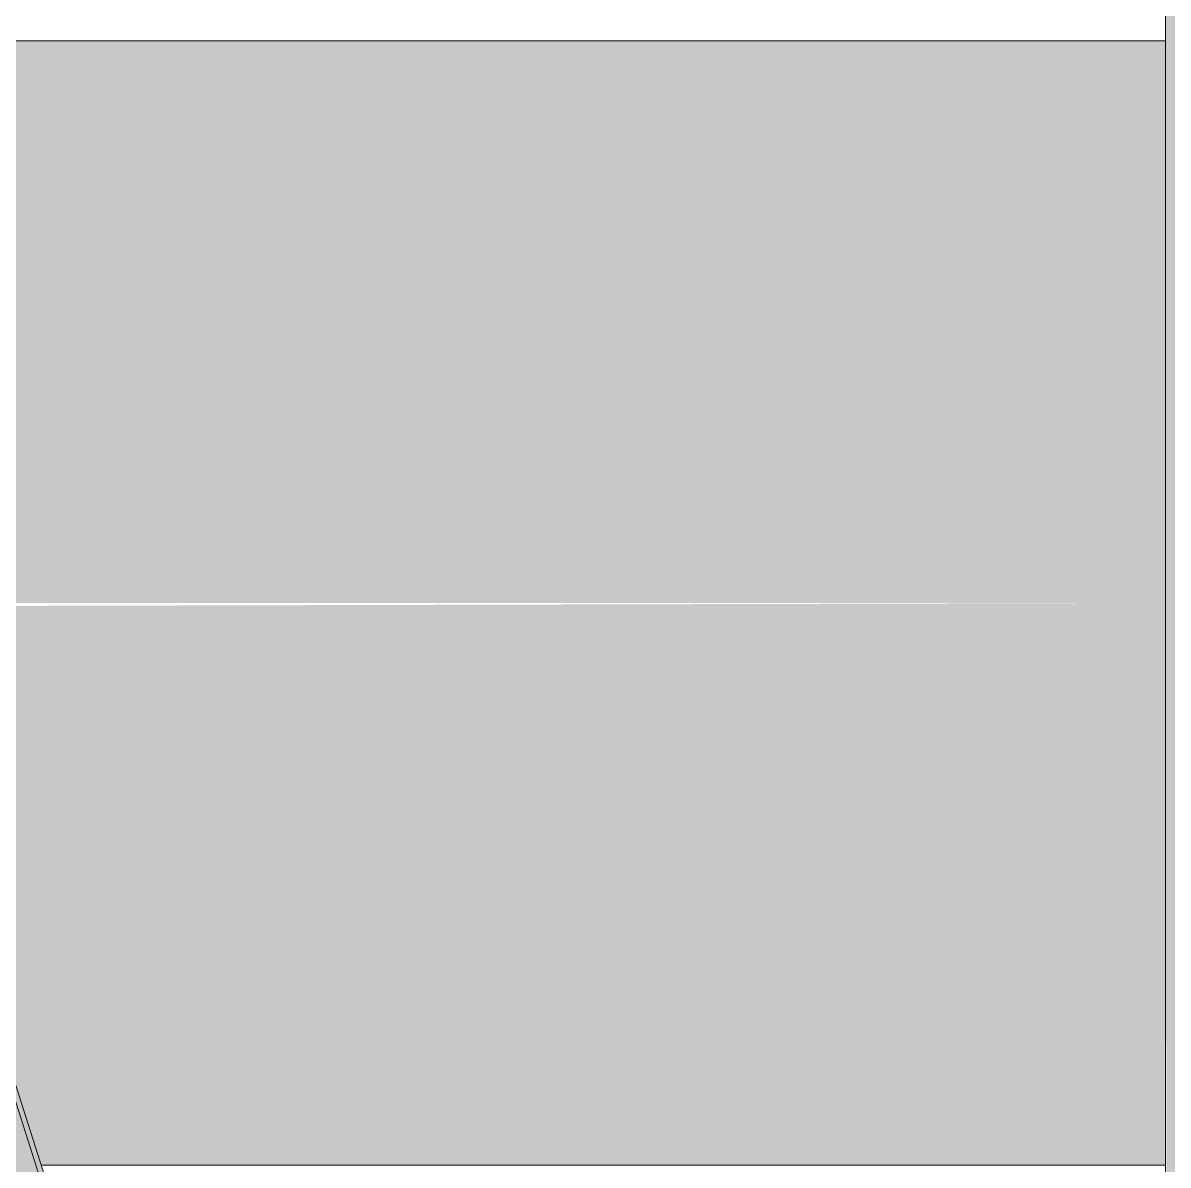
# Model space of a CAD drawing. Header units: inches. Extents: x -54880 to -186, y -132 to 853.
# Drawn here: x -13273.3 to -13244.79, y 250 to 278.44 of the extents above; entities that cross this region are included whole.
import ezdxf

# ---------------------------------------------------------------- set-up
doc = ezdxf.new("R2010")
doc.units = ezdxf.units.IN
doc.header["$MEASUREMENT"] = 0
doc.layers.add('M-HVAC-DUCT', color=70, linetype='Continuous', lineweight=9)
doc.layers.add('Q-SPCQ', color=91, linetype='Continuous', lineweight=9)

# ---------------------------------------------------------------- blocks, each defined once
blk = doc.blocks.new('Basketball_Backstop-Performance_Sports_Systems-3103-Ceiling_Hung - 27_-0_ to 27_-11 7_8_-652462-Section 6')
at = {"layer": 'Q-SPCQ'}
h = blk.add_hatch(color=256, dxfattribs=at)
h.paths.add_polyline_path([(-25627.273, 157.563), (-25625.39, 157.563), (-25625.39, 160.188), (-25628.11, 160.188)], flags=0)
h.paths.add_polyline_path([(-25626.288, 164.313), (-25663.62, 281.375), (-25665.189, 281.375), (-25666.612, 280.918), (-25629.425, 164.313)], flags=0)
blk.add_hatch(color=256, dxfattribs=at).paths.add_polyline_path([(-25626.288, 164.313), (-25626.154, 164.313), (-25663.487, 281.375), (-25663.62, 281.375), (-25626.66, 165.481)], flags=0)
h = blk.add_hatch(color=256, dxfattribs=at)
h.paths.add_polyline_path([(-25625.126, 157.563), (-25622.294, 157.563), (-25622.294, 160.188), (-25625.39, 160.188), (-25625.374, 157.563)], flags=0)
h.paths.add_polyline_path([(-25620.718, 157.563), (-25618.958, 157.563), (-25618.974, 160.188), (-25622.044, 160.188), (-25622.044, 157.563), (-25620.888, 157.563)], flags=0)
h.paths.add_polyline_path([(-25618.958, 164.313), (-25618.861, 164.313), (-25618.936, 224.792), (-25619.937, 224.75), (-25622.013, 224.75), (-25621.948, 213.056), (-25621.669, 213.056), (-25621.669, 211.919), (-25621.794, 211.919), (-25621.794, 211.694), (-25621.669, 211.641), (-25621.669, 210.671), (-25621.231, 210.671), (-25621.231, 210.425), (-25621.106, 210.36), (-25621.106, 209.942), (-25621.231, 209.942), (-25621.317, 209.695), (-25621.669, 209.641), (-25621.669, 208.574), (-25621.794, 208.574), (-25621.856, 208.559), (-25621.981, 208.559), (-25622.044, 164.313), (-25618.974, 164.313)], flags=0)
h.paths.add_polyline_path([(-25622.356, 208.884), (-25622.294, 209.122), (-25622.356, 209.061)], flags=0)
h.paths.add_polyline_path([(-25623.323, 224.76), (-25623.656, 224.794), (-25623.479, 224.771)], flags=0)
h.paths.add_polyline_path([(-25625.208, 164.313), (-25622.294, 164.313), (-25622.356, 208.559), (-25622.481, 208.574), (-25622.544, 208.574), (-25622.669, 208.574), (-25622.669, 209.746), (-25623.106, 209.746), (-25623.106, 209.942), (-25623.231, 210.011), (-25623.231, 210.425), (-25623.106, 210.425), (-25623.031, 210.621), (-25622.669, 210.621), (-25622.669, 211.694), (-25622.544, 211.694), (-25622.544, 211.919), (-25622.669, 211.919), (-25622.611, 213.056), (-25622.356, 213.056), (-25622.325, 224.751), (-25625.486, 224.751), (-25625.407, 164.313), (-25625.374, 164.313)], flags=0)
h.paths.add_polyline_path([(-25621.856, 210.425), (-25621.794, 210.425), (-25621.856, 210.668)], flags=0)
h.paths.add_polyline_path([(-25622.544, 210.425), (-25622.481, 210.474), (-25622.544, 210.426)], flags=0)
h.paths.add_polyline_path([(-25622.356, 210.933), (-25622.325, 210.944), (-25622.356, 210.944)], flags=0)
h.paths.add_polyline_path([(-25622.013, 211.459), (-25621.981, 211.509), (-25622.013, 211.482)], flags=0)
h.paths.add_polyline_path([(-25622.611, 213.766), (-25622.544, 213.914), (-25622.39, 213.831), (-25622.544, 213.786)], flags=0)
h.paths.add_polyline_path([(-25621.025, 225.241), (-25620.869, 225.204), (-25620.888, 225.232)], flags=0)
h.paths.add_polyline_path([(-25619.801, 225.187), (-25618.861, 225.248), (-25618.861, 281.375), (-25621.231, 281.295), (-25621.231, 281.179), (-25621.106, 281.114), (-25621.106, 280.696), (-25621.231, 280.696), (-25621.317, 280.45), (-25621.669, 280.45), (-25621.669, 279.238), (-25621.231, 279.238), (-25621.231, 278.991), (-25621.106, 278.927), (-25621.106, 278.509), (-25621.231, 278.509), (-25621.317, 278.262), (-25621.669, 278.208), (-25621.669, 277.141), (-25621.794, 277.141), (-25621.856, 277.126), (-25621.981, 277.126), (-25622.013, 225.249), (-25619.832, 225.195)], flags=0)
h.paths.add_polyline_path([(-25622.356, 277.451), (-25622.325, 277.628), (-25622.356, 277.628)], flags=0)
h.paths.add_polyline_path([(-25623.656, 225.189), (-25622.325, 225.25), (-25622.356, 277.126), (-25622.481, 277.141), (-25622.544, 277.141), (-25622.669, 277.141), (-25622.669, 278.312), (-25623.106, 278.312), (-25623.106, 278.509), (-25623.231, 278.573), (-25623.231, 278.991), (-25623.106, 278.991), (-25623.02, 279.187), (-25622.669, 279.187), (-25622.669, 280.432), (-25623.106, 280.432), (-25623.106, 280.696), (-25623.231, 280.761), (-25623.231, 281.179), (-25623.106, 281.19), (-25623.106, 281.375), (-25625.486, 281.375), (-25625.448, 225.231), (-25624.853, 225.234), (-25623.559, 225.204)], flags=0)
h.paths.add_polyline_path([(-25622.356, 279.5), (-25622.32, 279.579), (-25622.356, 279.511)], flags=0)
h.paths.add_polyline_path([(-25622.018, 280.022), (-25621.981, 280.076), (-25622.018, 280.049)], flags=0)
for p, q in [((-25626.288, 164.313), (-25663.62, 281.375)), ((-25626.154, 164.313), (-25663.487, 281.375)), ((-25625.486, 281.375), (-25625.486, 224.989))]:
    blk.add_line(p, q, dxfattribs=at)

msp = doc.modelspace()

# ---------------------------------------------------------------- hatches: boundary and pattern name
at = {"layer": 'M-HVAC-DUCT'}
h = msp.add_hatch(color=256, dxfattribs=at)
h.paths.add_polyline_path([(-12808.26482, 264), (-12615.01674, 264), (-12619.48151, 278), (-13198.03372, 278), (-13202.49848, 264), (-12877.38332, 264)], flags=0)
h.paths.add_polyline_path([(-13413.05169, 264), (-13280.58413, 264), (-13285.0489, 278), (-13423.72456, 278), (-13423.72456, 264)], flags=0)
h.paths.add_polyline_path([(-13277.31287, 264), (-13244.85381, 264), (-13244.85381, 278), (-13281.77763, 278), (-13278.00758, 266.1784)], flags=0)
h.paths.add_polyline_path([(-12021.72456, 264), (-12021.72456, 278), (-12532.49104, 277.92251), (-12536.93109, 264), (-12047.96132, 264)], flags=0)
h.paths.add_polyline_path([(-13238.22881, 264), (-13205.76975, 264), (-13201.30498, 278), (-13238.22881, 278), (-13238.22881, 266.10942)], flags=0)
h.paths.add_polyline_path([(-12611.74548, 264), (-12579.28642, 264), (-12579.30979, 278), (-12616.21024, 278), (-12612.07193, 265.02367)], flags=0)
h.paths.add_polyline_path([(-12572.66142, 264), (-12540.20236, 264), (-12535.73759, 278), (-12572.66142, 277.91642), (-12572.66142, 264.95533)], flags=0)
h = msp.add_hatch(color=256, dxfattribs=at)
h.paths.add_polyline_path([(-12021.72456, 250), (-12021.72456, 264), (-12536.95796, 263.91576), (-12541.39586, 250), (-12047.96132, 250)], flags=0)
h.paths.add_polyline_path([(-13423.72456, 250), (-13276.11936, 250), (-13280.58413, 264), (-13423.72456, 263.91576), (-13423.72456, 250.19115)], flags=0)
h.paths.add_polyline_path([(-13272.8481, 250), (-13244.85381, 250), (-13244.85381, 264), (-13277.286, 263.91576), (-13272.90863, 250.18981)], flags=0)
h.paths.add_polyline_path([(-13238.22881, 250), (-13210.23452, 250), (-13205.76975, 264), (-13238.22881, 263.91576), (-13238.22881, 250.18455)], flags=0)
h.paths.add_polyline_path([(-13197.10326, 250), (-12610.55197, 250), (-12615.01674, 264), (-13202.52535, 263.91576), (-13206.96325, 250), (-13199.94899, 250)], flags=0)
h.paths.add_polyline_path([(-12544.66713, 250), (-12540.20236, 264), (-12572.66142, 263.91576), (-12572.66142, 250), (-12566.35007, 250)], flags=0)
h.paths.add_polyline_path([(-12607.28071, 250), (-12579.28642, 250.08459), (-12579.28642, 264), (-12611.71861, 263.91576), (-12607.30904, 250.08884)], flags=0)

# ---------------------------------------------------------------- linework, layer by layer
for p, q in [((-13244.85151, 278), (-13281.77763, 278)), ((-13272.8481, 250), (-13244.85381, 250))]:
    msp.add_line(p, q, dxfattribs=at)

# ---------------------------------------------------------------- block references
at = {"layer": 'Q-SPCQ'}
msp.add_blockref('Basketball_Backstop-Performance_Sports_Systems-3103-Ceiling_Hung - 27_-0_ to 27_-11 7_8_-652462-Section 6', (12380.63261, 0), dxfattribs=at)

doc.saveas('drawing.dxf')
